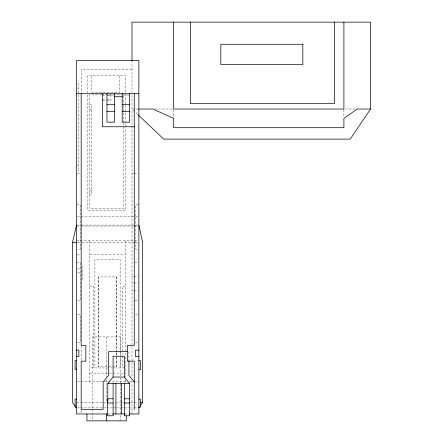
<?xml version="1.0" encoding="UTF-8"?>
<svg xmlns="http://www.w3.org/2000/svg" width="443" height="443" viewBox="0 0 443 443"><rect width="100%" height="100%" fill="white"/><g stroke="black" fill="none" stroke-linecap="round" stroke-linejoin="round"><path stroke-width="0.33" stroke-dasharray="2.21 1.66" d="M131.992 69.545L81.224 69.545L81.224 93.074M77.459 88.683L78.361 88.683M101.619 94.852L89.375 94.852L89.375 208.465L123.841 208.465L123.841 123.082M101.785 94.852L123.841 94.852L123.841 105.179M108.042 95.062L113.513 95.062M122.883 95.062L128.985 95.062M102.3 95.721L106.276 95.721M106.94 95.721L110.916 95.721M102.3 99.847L106.276 99.847M106.94 99.847L110.916 99.847M102.3 100.716L106.276 100.716M106.94 100.716L110.916 100.716L110.916 94.852M89.375 104.609L91.635 104.609L91.635 194.881L89.375 194.881M138.133 109.017L131.992 109.017L137.939 114.654M154.513 109.017L172.936 109.017M345.263 109.017L355.513 109.017M89.375 109.642L91.635 109.642M77.459 164.962L78.361 164.962M77.226 173.7L81.224 173.7M131.992 173.7L133.365 173.7M134.057 173.7L138.183 173.7M89.375 190.889L91.635 190.889M76.556 204.755L80.233 204.755L80.233 249.143L77.78 249.143M138.183 204.755L135.442 204.755L135.442 249.143L138.183 249.143M77.226 216.621L138.869 216.621M77.243 225.083L81.351 225.083M82.033 225.083L134.761 225.083M135.447 225.083L138.869 225.083M76.556 226.008L79.978 226.008M80.665 226.008L133.393 226.008M134.074 226.008L138.183 226.008M76.556 240.815L138.188 240.815M77.243 242.548L81.351 242.548M82.033 242.548L134.761 242.548M135.447 242.548L138.183 242.548M89.735 254.315L125.303 254.315M77.226 254.897L80.56 254.897M76.556 262.511L80.233 262.511L80.233 300.78L77.78 300.78M134.672 262.511L137.668 262.511M77.226 268.851L80.56 268.851M77.796 272.899L80.272 272.899M131.992 276.432L133.365 276.432M134.057 276.432L138.183 276.432M131.992 283.011L133.365 283.011M134.057 283.011L138.183 283.011M89.735 286.222L93.783 286.222L93.783 367.552L89.735 367.552M125.303 286.222L122.401 286.222L122.401 352.39M131.992 290.901L133.365 290.901M134.057 290.901L138.183 290.901M134.672 300.78L137.668 300.78M77.78 314.369L80.233 314.369L80.233 342.66L77.78 342.66M135.453 314.369L138.869 314.369M135.453 342.66L138.869 342.66M124.721 367.552L122.401 367.552L122.401 353.077M108.541 367.934L94.913 367.934L94.913 259.493L120.125 259.493L120.125 367.934L109.222 367.934M89.735 373.117L112.306 373.117M112.993 373.117L123.254 373.117M77.215 381.611L126.659 381.611M129.284 381.611L132.767 381.611M133.443 381.611L138.188 381.611M76.556 402.554L79.978 402.554M80.665 402.554L105.999 402.554M115.59 402.554L120.38 402.554M121.066 402.554L123.802 402.554M130.652 402.554L133.393 402.554M134.074 402.554L138.183 402.554M77.243 407.898L79.978 407.898M80.665 407.898L105.999 407.898M106.685 407.898L112.162 407.898M112.849 407.898L114.903 407.898M115.59 407.898L120.38 407.898M121.066 407.898L133.393 407.898M134.074 407.898L138.183 407.898M107.787 413.972L112.439 413.972M124.992 413.972L129.284 413.972M343.895 109.681L343.895 117.024M173.617 109.681L173.617 117.694M131.992 60.475L131.992 377.403M131.992 380.83L131.992 413.972M128.941 351.642L128.941 361.156M125.712 126.87L125.712 75.819L87.504 75.819L87.504 210.342L125.712 210.342L125.712 127.562M125.303 240.815L125.303 377.037M125.303 379.54L125.303 381.611M123.841 105.866L123.841 112.062M123.841 112.755L123.841 122.395M120.463 383.71L120.463 336.94L92.753 336.94L92.753 408.468M120.463 384.397L120.463 420.85M119.798 75.819L119.798 92.205L91.767 92.205L91.767 75.819M116.542 352.296L116.542 276.925L98.496 276.925L98.496 366.815L116.542 366.815L116.542 352.988M116.409 276.925L116.409 352.296M116.409 352.988L116.409 366.815M106.608 336.94L106.608 376.832M106.608 379.585L106.608 402.277M98.628 276.925L98.628 366.815M92.753 409.16L92.753 419.477M89.735 240.815L89.735 381.611M82.127 265.972L82.127 279.965M81.224 346.31L81.224 360.807M81.224 410.523L81.224 413.286M78.361 83.074L78.361 170.638"/><path stroke-width="0.66" d="M113.103 383.599L113.103 415.778L107.372 415.778L107.372 403.008L107.787 398.783L113.103 398.783M76.556 407.898L72.458 402.554L72.458 242.548L76.556 225.083M131.992 60.613L131.992 22.15L370.542 22.15L370.542 109.017L350.236 139.091L163.711 139.091L138.438 115.125M138.869 407.898L139.628 406.829M140.387 405.76L142.668 402.554L142.668 242.548L138.869 225.083M107.787 402.238L107.787 383.599L113.103 377.043L113.103 356.255L124.328 356.255L124.328 377.043L129.644 383.599L129.644 415.778L124.328 415.778L124.328 383.599M76.556 93.711L138.869 93.711M114.593 96.735L122.229 96.735M106.962 104.709L114.593 104.709M122.229 104.709L129.644 104.709M138.703 109.017L152.807 109.017L173.617 118.364L173.617 127.706L343.895 127.706L343.895 118.364L357.219 109.017L370.542 109.017M106.962 111.63L114.593 111.63M122.229 111.63L129.644 111.63M134.257 126.764L102.35 126.764L102.35 93.711M72.458 242.548L76.556 242.548M76.556 350.131L78.893 350.131L78.893 356.543L76.556 356.543M138.869 350.131L135.431 350.131L135.431 356.543L138.869 356.543M127.379 351.642L108.491 351.642L108.491 375.409L103.175 381.96L103.175 409.36L81.169 409.36L81.169 361.156L85.837 361.156L85.837 345.518L81.169 345.518L81.169 93.711M76.556 360.668L75.094 360.668L75.094 369.24L76.556 369.24M138.869 360.668L140.459 360.668L140.459 369.661L138.869 369.661M113.103 377.043L124.328 377.043M107.787 383.599L129.644 383.599M124.328 398.783L129.644 398.783M76.556 399.093L75.094 399.093L75.094 407.172L76.556 407.172M138.869 399.093L140.459 399.093L140.459 407.172L138.869 407.172M140.132 402.554L142.668 402.554M107.372 403.008L113.103 403.008M124.328 403.008L129.644 403.008M107.106 413.972L76.556 413.972L76.556 60.475L138.869 60.475L138.869 413.972L129.284 413.972M112.821 413.972L124.821 413.972M134.257 381.96L128.941 375.409L128.941 361.156M343.895 22.15L343.895 109.017L173.617 109.017L173.617 22.15M334.459 22.15L334.459 103.679L190.446 103.679L190.446 22.15M134.257 93.711L134.257 345.518L127.379 345.518L127.379 361.156L134.257 361.156L134.257 409.36M129.644 93.711L129.644 122.152L122.229 122.152L122.229 93.711M126.272 416.038L126.272 420.85L86.944 420.85L86.944 413.972M121.52 383.599L121.52 413.972M115.911 383.599L115.911 413.972M114.593 93.711L114.593 122.152L106.962 122.152L106.962 93.711M106.608 413.972L106.608 420.85M302.835 44.278L220.813 44.278L220.813 64.462L302.835 64.462L302.835 44.278"/></g></svg>
